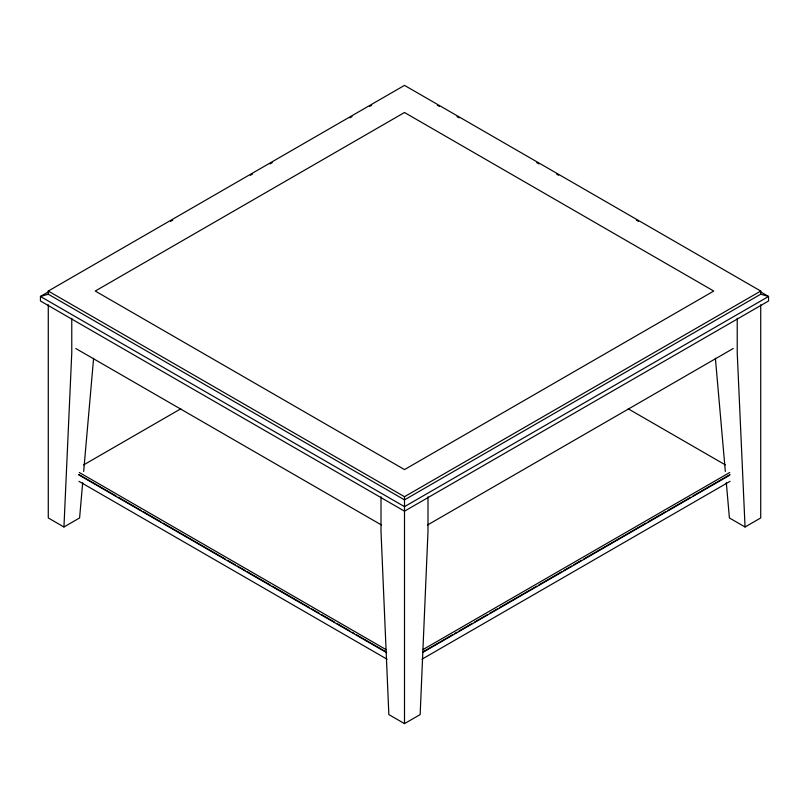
<?xml version="1.0" encoding="UTF-8"?>
<svg xmlns="http://www.w3.org/2000/svg" width="809" height="809" viewBox="0 0 809 809"><rect width="100%" height="100%" fill="white"/><g stroke="black" fill="none" stroke-linecap="round" stroke-linejoin="round"><path stroke-width="1.21" d="M48.277 304.771L48.277 517.952L63.941 526.993L71.768 352.967L71.768 318.271M82.68 482.751L79.595 517.952L63.941 526.993M83.671 471.435L93.601 358.266M48.277 294.213L48.277 291.048L404.5 85.38L760.723 291.048L760.723 294.213L404.5 499.871L48.277 294.213L40.45 296.468L40.45 300.988L404.5 511.167L768.55 300.988L768.55 296.468L759.803 291.422M49.197 291.422L40.45 296.468L404.5 506.656L768.55 296.468L760.723 294.213M170.547 221.363L172.732 220.099M250.355 175.28L252.539 174.016M270.034 163.924L272.218 162.66M349.842 117.841L352.026 116.587M369.521 106.485L371.705 105.221M83.63 464.912L180.761 408.828M48.277 291.048L404.5 496.706L760.723 291.048M427.435 525.051L733.237 348.497M423.056 649.536L729.738 472.476M423.067 651.781L452.565 634.752M454.749 633.498L456.933 632.234M459.118 630.969L472.234 623.405M474.418 622.141L487.524 614.567M489.708 613.313L497.353 608.894M499.537 607.63L536.68 586.191M538.865 584.927L561.81 571.68M563.994 570.426L571.639 566.007M573.824 564.743L581.469 560.334M583.653 559.07L645.926 523.12M648.11 521.856L665.585 511.763M667.779 510.509L690.714 497.262M692.898 495.998L730.042 474.559M423.056 652.246L729.738 475.186M421.974 659.193L730.042 481.335M381.009 496.807L381.009 531.513L388.846 714.58L404.5 723.62L420.154 714.58L427.991 531.513L427.991 496.807M726.32 482.751L729.405 517.952L745.059 526.993L760.723 517.952L760.723 304.771M437.295 105.221L439.479 106.485M456.974 116.587L459.158 117.841M536.782 162.66L538.966 163.924M556.461 174.016L558.645 175.28M636.268 220.099L638.453 221.363M628.239 408.828L725.37 464.912M75.763 348.497L381.565 525.051M79.262 472.476L385.944 649.536M78.958 474.559L116.102 495.998M118.286 497.262L141.221 510.509M143.415 511.763L160.89 521.856M163.074 523.12L225.347 559.07M227.531 560.334L235.176 564.743M237.361 566.007L245.006 570.426M247.19 571.68L270.135 584.927M272.32 586.191L309.463 607.63M311.647 608.894L319.292 613.313M321.476 614.567L334.582 622.141M336.766 623.405L349.882 630.969M352.067 632.234L354.251 633.498M356.435 634.752L385.933 651.781M78.564 474.782L386.631 652.641M78.958 481.335L387.026 659.193M715.399 358.266L725.329 471.435M745.059 526.993L737.232 352.967L737.232 318.271M404.5 496.706L404.5 723.62M404.5 112.502L95.25 291.048L404.5 469.584L713.75 291.048L404.5 112.502"/></g></svg>
